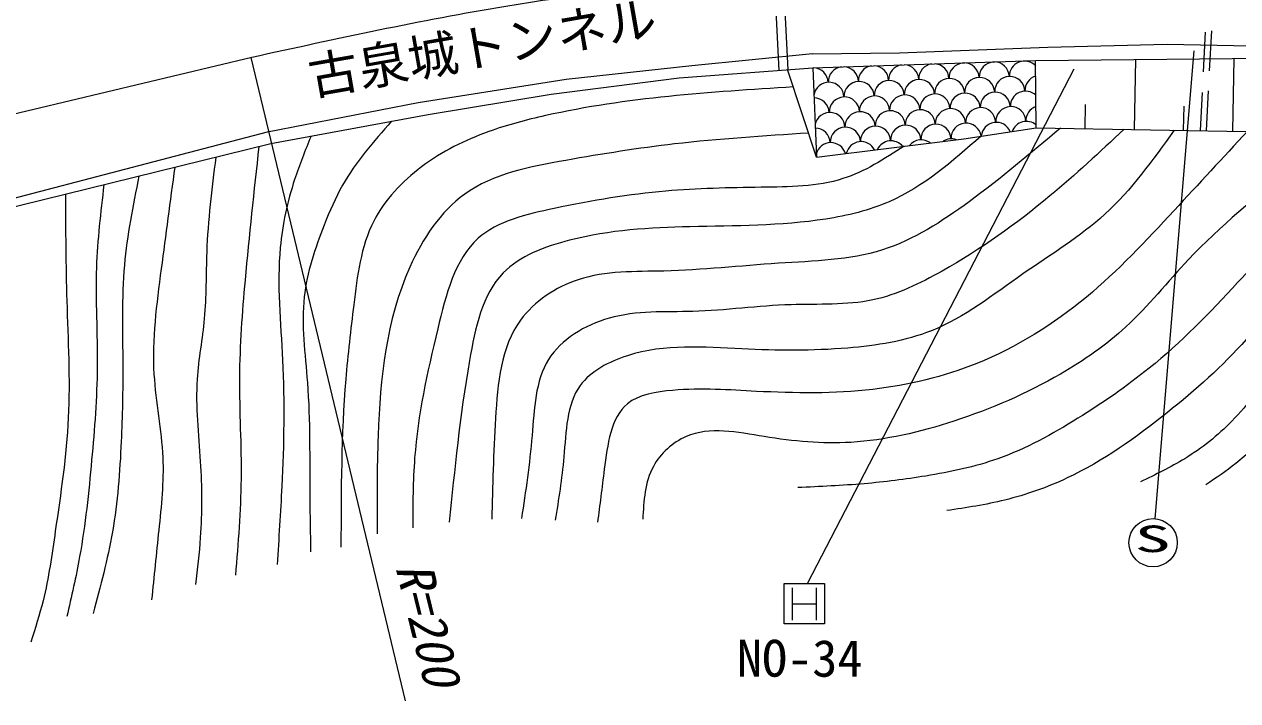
# Model space of a CAD drawing. Units: millimetres, scale not verified. Extents: x 40000 to 680000, y 20000 to 380000.
# Drawn here: x 72678 to 132974, y 261628 to 295246 of the extents above; entities that cross this region are included whole.
import ezdxf
from ezdxf.enums import TextEntityAlignment as Align

# ---------------------------------------------------------------- set-up
doc = ezdxf.new("R2010")
doc.units = ezdxf.units.MM
doc.header["$LTSCALE"] = 1000
for name, color, linetype, lineweight in [('M-BGD', 2, 'Continuous', 13), ('M-STR-STR1', 1, 'Continuous', 13), ('M-TTL', 7, 'Continuous', 13), ('M-TTL-FRAM', 7, 'Continuous', 13), ('M-TTL-LINE', 7, 'Continuous', 13), ('M-TTL-TXT', 7, 'Continuous', 13)]:
    doc.layers.add(name, color=color, linetype=linetype, lineweight=lineweight)
doc.styles.add('ＭＳ ゴシック', font='')
doc.styles.get('ＭＳ ゴシック').set_extended_font_data('MS Gothic')

msp = doc.modelspace()

# ---------------------------------------------------------------- linework, layer by layer
at = {"layer": 'M-BGD'}
msp.add_line((66274, 289382), (83988, 293614), dxfattribs=at)
msp.add_open_spline([(83988, 293614), (88183, 294533), (92379, 295452), (96614, 296153), (99846, 296689), (103100, 297097), (106362, 297419), (108764, 297655), (111170, 297844), (113579, 297992), (118081, 298268), (122592, 298399), (127103, 298407), (132328, 298417), (137552, 298263), (142767, 297927), (146470, 297687), (150169, 297356), (153845, 296859), (156971, 296436), (160080, 295892), (163189, 295349)], degree=3, knots=[0, 0, 0, 0, 1, 1, 1, 2, 2, 2, 3, 3, 3, 4, 4, 4, 5, 5, 5, 6, 6, 6, 7, 7, 7, 7], dxfattribs=at)
at = {"layer": 'M-TTL'}
for p, q in [((110190, 292954), (109718, 302451)), ((110640, 292988), (110165, 302524)), ((131363, 294858), (131259, 292875)), ((131667, 294920), (131562, 292935)), ((123533, 294115), (129466, 294262)), ((129466, 294262), (133608, 294174)), ((105847, 293193), (111842, 293788)), ((111843, 293772), (116160, 293821)), ((116160, 293821), (123533, 294115)), ((99608, 292516), (105847, 293193)), ((105220, 292579), (111856, 293080)), ((111856, 293080), (122950, 293443)), ((111856, 293080), (112038, 288640)), ((122957, 290102), (122932, 293442)), ((122950, 293443), (134424, 293564)), ((127895, 293495), (127835, 290018)), ((132734, 289934), (132796, 293547)), ((92255, 291355), (99608, 292516)), ((98861, 291767), (105220, 292579)), ((112038, 288640), (110626, 292953)), ((131205, 291848), (131106, 289964)), ((131510, 291938), (131406, 289960)), ((84758, 289904), (92255, 291355)), ((92744, 290765), (98861, 291767)), ((125385, 290060), (125406, 291260)), ((84933, 289313), (92744, 290765)), ((130284, 289976), (130305, 291176)), ((119363, 289557), (122957, 290102)), ((122957, 290102), (141275, 289787)), ((66255, 285061), (84758, 289904)), ((112038, 288640), (119363, 289557)), ((66333, 284741), (84933, 289313))]:
    msp.add_line(p, q, dxfattribs=at)
for centre, start, end in [((112607, 293102), 181.66375, 181.86262), ((111877, 292332), 1.86262, 88.2109), ((113377, 292382), 96.52096, 181.86262), ((112607, 293102), 1.86262, 2.08323), ((114107, 293152), 181.73511, 181.86262), ((113377, 292382), 1.86262, 87.22603), ((114877, 292432), 97.33121, 181.86262), ((114107, 293152), 1.86262, 2.01188), ((115607, 293202), 181.80647, 181.86262), ((114877, 292432), 1.86262, 86.41578), ((116377, 292482), 98.03611, 181.86262), ((115607, 293202), 1.86262, 1.94052), ((116377, 292482), 1.86262, 85.71088), ((117877, 292532), 98.66852, 181.86262), ((117107, 293252), 1.86262, 1.86916), ((117877, 292532), 1.86262, 85.07847), ((119377, 292572), 1.86262, 181.86262), ((120877, 292622), 1.86262, 181.86262), ((122377, 292672), 42.08498, 181.86262), ((115657, 291702), 1.86262, 181.86262), ((117157, 291752), 1.86262, 181.86262), ((118657, 291802), 1.86262, 181.86262), ((120147, 291852), 1.86262, 181.86262), ((121647, 291902), 1.86262, 181.86262), ((123147, 291952), 106.22561, 181.86262), ((112657, 291612), 1.86262, 173.0477), ((114157, 291652), 1.86262, 181.86262), ((120927, 291122), 1.86262, 181.86262), ((122427, 291172), 46.34721, 181.86262), ((111927, 290832), 1.86262, 90.72815), ((113427, 290882), 1.86262, 181.86262), ((114927, 290932), 1.86262, 181.86262), ((116427, 290982), 1.86262, 181.86262), ((117927, 291032), 1.86262, 181.86262), ((119427, 291072), 1.86262, 181.86262), ((112707, 290112), 1.86262, 168.64572), ((114207, 290152), 1.86262, 181.86262), ((115707, 290202), 1.86262, 181.86262), ((117197, 290252), 1.86262, 181.86262), ((118697, 290302), 1.86262, 181.86262), ((120197, 290352), 1.86262, 181.86262), ((121697, 290402), 1.86262, 181.86262), ((123197, 290452), 109.31461, 181.86262), ((111977, 289332), 1.86262, 89.85011), ((113477, 289382), 1.86262, 181.86262), ((114977, 289432), 1.86262, 181.86262), ((116477, 289482), 1.86262, 181.86262), ((117977, 289532), 1.86262, 181.86262), ((119477, 289582), 8.04754, 181.86262), ((120977, 289622), 22.34665, 174.90806), ((122477, 289672), 50.32171, 160.51074), ((115747, 288702), 39.29025, 154.98364), ((117247, 288752), 52.74074, 141.53315), ((118747, 288802), 70.88422, 123.38968), ((112757, 288612), 16.10871, 165.33231), ((114257, 288662), 26.90909, 167.36481)]:
    msp.add_arc(centre, 750, start, end, dxfattribs=at)
at = {"layer": 'M-TTL-FRAM'}
for points, knots in [([(133452, 289922), (132240, 288614), (131027, 287306), (129813, 285996), (128425, 284498), (127035, 282996), (125461, 281692), (123822, 280333), (121982, 279187), (120008, 278391), (118359, 277726), (116615, 277305), (114843, 277100), (112916, 276877), (110955, 276908), (109055, 277004), (107690, 277073), (106355, 277175), (104894, 277052), (104071, 276983), (103207, 276841), (102646, 276383), (101822, 275708), (101652, 274346), (101499, 273130), (101381, 272196), (101272, 271348), (101164, 270500)], [0, 0, 0, 0, 1, 1, 1, 2, 2, 2, 3, 3, 3, 4, 4, 4, 5, 5, 5, 6, 6, 6, 7, 7, 7, 8, 8, 8, 9, 9, 9, 9]), ([(84333, 289165), (84091, 286955), (83849, 284745), (83649, 282528), (83505, 280916), (83382, 279301), (83372, 277684), (83360, 276003), (83469, 274321), (83451, 272641), (83434, 271051), (83303, 269464), (83173, 267876)], [0, 0, 0, 0, 1, 1, 1, 2, 2, 2, 3, 3, 3, 4, 4, 4, 4]), ([(116405, 289187), (115420, 288553), (114436, 287920), (113360, 287574), (112084, 287165), (110679, 287161), (109295, 287144), (107689, 287125), (106111, 287088), (104560, 286953), (102722, 286792), (100923, 286492), (99012, 286092), (97630, 285802), (96189, 285460), (95233, 284609), (94073, 283576), (93626, 281795), (93224, 280113), (92693, 277890), (92240, 275842), (92076, 273704), (91989, 272557), (91985, 271385), (91981, 270213)], [0, 0, 0, 0, 1, 1, 1, 2, 2, 2, 3, 3, 3, 4, 4, 4, 5, 5, 5, 6, 6, 6, 7, 7, 7, 8, 8, 8, 8]), ([(74720, 286802), (74729, 285036), (74738, 283269), (74791, 281500), (74849, 279559), (74961, 277616), (74867, 275684), (74775, 273802), (74489, 271931), (74220, 270057), (74054, 268895), (73895, 267732), (73612, 266598), (73440, 265907), (73222, 265226), (73004, 264545)], [0, 0, 0, 0, 1, 1, 1, 2, 2, 2, 3, 3, 3, 4, 4, 4, 5, 5, 5, 5]), ([(135358, 276049), (134825, 275388), (134293, 274726), (133687, 274135), (133429, 273882), (133157, 273642), (132874, 273417), (132400, 273039), (131896, 272702), (131391, 272365)], [0, 0, 0, 0, 1, 1, 1, 2, 2, 2, 3, 3, 3, 3])]:
    msp.add_open_spline(points, degree=3, knots=knots, dxfattribs=at)
at = {"layer": 'M-TTL-LINE'}
for points, knots in [([(66621, 294755), (67024, 296767), (67427, 298779), (67826, 300811), (68254, 302992), (68679, 305194), (69624, 307190), (69845, 307657), (70094, 308111), (70383, 308539), (71203, 309755), (72341, 310755), (73587, 311547), (74879, 312367), (76287, 312964), (77746, 313401), (78965, 313766), (80220, 314020), (81484, 314104), (83027, 314207), (84583, 314058), (86121, 313851), (87460, 313671), (88786, 313446), (90112, 313205), (91047, 313034), (91981, 312855), (92922, 312727), (93761, 312612), (94605, 312538), (95452, 312502), (97123, 312431), (98807, 312509), (100454, 312783), (101814, 313010), (103150, 313371), (104473, 313767), (105630, 314113), (106777, 314486), (107901, 314919), (108853, 315285), (109788, 315695), (110724, 316104)], [0, 0, 0, 0, 1, 1, 1, 2, 2, 2, 3, 3, 3, 4, 4, 4, 5, 5, 5, 6, 6, 6, 7, 7, 7, 8, 8, 8, 9, 9, 9, 10, 10, 10, 11, 11, 11, 12, 12, 12, 13, 13, 13, 14, 14, 14, 14]), ([(110902, 292135), (106759, 291873), (102616, 291612), (98579, 290707), (97626, 290494), (96679, 290244), (95760, 289913), (94578, 289488), (93443, 288928), (92424, 288166), (91450, 287438), (90582, 286526), (90042, 285466), (89400, 284205), (89222, 282734), (89049, 281297), (88900, 280052), (88754, 278832), (88652, 277604), (88424, 274848), (88419, 272057), (88414, 269266)], [0, 0, 0, 0, 1, 1, 1, 2, 2, 2, 3, 3, 3, 4, 4, 4, 5, 5, 5, 6, 6, 6, 7, 7, 7, 7]), ([(90933, 290428), (90041, 289417), (89149, 288406), (88494, 287253), (88136, 286623), (87849, 285951), (87580, 285268), (87124, 284107), (86720, 282913), (86588, 281694), (86436, 280297), (86641, 278868), (86747, 277446), (86889, 275533), (86853, 273633), (86866, 271728), (86872, 270829), (86889, 269928), (86905, 269028)], [0, 0, 0, 0, 1, 1, 1, 2, 2, 2, 3, 3, 3, 4, 4, 4, 5, 5, 5, 6, 6, 6, 6]), ([(124171, 290081), (122692, 288835), (121213, 287588), (119626, 286427), (118285, 285446), (116868, 284526), (115321, 284035), (113684, 283516), (111902, 283478), (110156, 283366), (108243, 283243), (106373, 283031), (104464, 282983), (103032, 282947), (101579, 283002), (100207, 282552), (99084, 282184), (98015, 281477), (97338, 280544), (96364, 279202), (96198, 277394), (96094, 275665), (95990, 273939), (95946, 272291), (95903, 270643)], [0, 0, 0, 0, 1, 1, 1, 2, 2, 2, 3, 3, 3, 4, 4, 4, 5, 5, 5, 6, 6, 6, 7, 7, 7, 8, 8, 8, 8]), ([(127329, 290027), (126120, 288898), (124910, 287768), (123643, 286713), (121974, 285324), (120204, 284065), (118286, 282983), (117191, 282364), (116047, 281804), (114843, 281548), (113529, 281269), (112143, 281352), (110777, 281309), (109137, 281257), (107525, 281022), (105899, 280974), (104511, 280933), (103113, 281029), (101738, 280639), (100536, 280298), (99351, 279586), (98725, 278583), (98061, 277519), (98023, 276129), (97911, 274804), (97792, 273383), (97589, 272037), (97385, 270691)], [0, 0, 0, 0, 1, 1, 1, 2, 2, 2, 3, 3, 3, 4, 4, 4, 5, 5, 5, 6, 6, 6, 7, 7, 7, 8, 8, 8, 9, 9, 9, 9]), ([(86929, 289684), (86640, 288973), (86351, 288261), (86111, 287531), (85752, 286437), (85503, 285299), (85397, 284156), (85223, 282300), (85425, 280427), (85516, 278557), (85617, 276463), (85578, 274372), (85476, 272284), (85413, 270986), (85325, 269689), (85238, 268393)], [0, 0, 0, 0, 1, 1, 1, 2, 2, 2, 3, 3, 3, 4, 4, 4, 5, 5, 5, 5]), ([(111665, 289837), (109428, 289694), (107191, 289551), (104990, 289296), (103194, 289088), (101422, 288806), (99585, 288483), (97807, 288170), (95969, 287819), (94563, 286809), (93357, 285942), (92470, 284589), (91837, 283174), (90651, 280522), (90360, 277652), (90259, 274804), (90201, 273173), (90206, 271549), (90211, 269926)], [0, 0, 0, 0, 1, 1, 1, 2, 2, 2, 3, 3, 3, 4, 4, 4, 5, 5, 5, 6, 6, 6, 6]), ([(120224, 289688), (118790, 288429), (117355, 287169), (115656, 286427), (114665, 285993), (113585, 285736), (112499, 285566), (110258, 285214), (107993, 285236), (105755, 285183), (103762, 285136), (101791, 285029), (99777, 284513), (98545, 284198), (97297, 283730), (96477, 282887), (95436, 281818), (95082, 280147), (94803, 278535), (94317, 275736), (94058, 273118), (93798, 270500)], [0, 0, 0, 0, 1, 1, 1, 2, 2, 2, 3, 3, 3, 4, 4, 4, 5, 5, 5, 6, 6, 6, 7, 7, 7, 7]), ([(129815, 289984), (128752, 288497), (127688, 287010), (126369, 285805), (125144, 284685), (123698, 283808), (122304, 282839), (120822, 281809), (119398, 280675), (117760, 280018), (116459, 279495), (115023, 279274), (113599, 279157), (111836, 279011), (110092, 279025), (108338, 279109), (106438, 279200), (104527, 279374), (102646, 278774), (101732, 278482), (100824, 278007), (100303, 277291), (99620, 276355), (99600, 275006), (99490, 273752), (99393, 272652), (99226, 271623), (99059, 270595)], [0, 0, 0, 0, 1, 1, 1, 2, 2, 2, 3, 3, 3, 4, 4, 4, 5, 5, 5, 6, 6, 6, 7, 7, 7, 8, 8, 8, 9, 9, 9, 9]), ([(137897, 289845), (137163, 289264), (136430, 288684), (135696, 288101), (133899, 286672), (132104, 285227), (130530, 283557), (129486, 282448), (128539, 281240), (127422, 280209), (126441, 279304), (125329, 278536), (124169, 277865), (122491, 276894), (120714, 276125), (118860, 275522), (117192, 274978), (115462, 274568), (113743, 274469), (112323, 274388), (110912, 274520), (109438, 274756), (108115, 274969), (106742, 275266), (105564, 274756), (104895, 274467), (104289, 273917), (103938, 273274), (103510, 272489), (103461, 271566), (103412, 270643)], [0, 0, 0, 0, 1, 1, 1, 2, 2, 2, 3, 3, 3, 4, 4, 4, 5, 5, 5, 6, 6, 6, 7, 7, 7, 8, 8, 8, 9, 9, 9, 10, 10, 10, 10]), ([(82192, 288639), (81997, 287068), (81803, 285497), (81744, 283918), (81702, 282819), (81726, 281717), (81624, 280622), (81531, 279613), (81331, 278612), (81267, 277604), (81181, 276248), (81343, 274881), (81426, 273515), (81503, 272255), (81513, 270996), (81426, 269743), (81372, 268960), (81280, 268180), (81188, 267400)], [0, 0, 0, 0, 1, 1, 1, 2, 2, 2, 3, 3, 3, 4, 4, 4, 5, 5, 5, 6, 6, 6, 6]), ([(140736, 288537), (139198, 287692), (137659, 286848), (136318, 285757), (135101, 284767), (134046, 283575), (132970, 282409), (131578, 280901), (130149, 279436), (128570, 278152), (127453, 277245), (126262, 276428), (125030, 275665), (123763, 274880), (122454, 274152), (121060, 273656), (119905, 273245), (118690, 272994), (117473, 272795), (116456, 272630), (115436, 272501), (114412, 272413), (113315, 272318), (112214, 272270), (111112, 272221)], [0, 0, 0, 0, 1, 1, 1, 2, 2, 2, 3, 3, 3, 4, 4, 4, 5, 5, 5, 6, 6, 6, 7, 7, 7, 8, 8, 8, 8]), ([(78376, 287701), (78080, 286233), (77784, 284765), (77654, 283282), (77509, 281638), (77568, 279976), (77574, 278319), (77579, 277047), (77553, 275778), (77495, 274507), (77427, 273005), (77314, 271500), (77058, 270021), (76822, 268656), (76464, 267313), (76105, 265971)], [0, 0, 0, 0, 1, 1, 1, 2, 2, 2, 3, 3, 3, 4, 4, 4, 5, 5, 5, 5]), ([(80153, 288138), (79929, 286457), (79705, 284776), (79480, 283084), (79249, 281341), (79018, 279586), (79123, 277843), (79206, 276464), (79500, 275093), (79560, 273713), (79612, 272511), (79486, 271303), (79361, 270100), (79242, 268945), (79123, 267796), (79004, 266646)], [0, 0, 0, 0, 1, 1, 1, 2, 2, 2, 3, 3, 3, 4, 4, 4, 5, 5, 5, 5]), ([(76636, 287273), (76473, 285905), (76311, 284536), (76264, 283163), (76209, 281525), (76318, 279881), (76304, 278240), (76290, 276689), (76166, 275141), (76026, 273594), (75880, 271985), (75716, 270377), (75430, 268790), (75251, 267791), (75023, 266802), (74795, 265812)], [0, 0, 0, 0, 1, 1, 1, 2, 2, 2, 3, 3, 3, 4, 4, 4, 5, 5, 5, 5]), ([(139127, 284799), (138129, 284181), (137131, 283562), (136270, 282792), (135209, 281843), (134354, 280663), (133400, 279587), (132215, 278249), (130876, 277070), (129478, 275952), (127924, 274710), (126297, 273544), (124504, 272700), (123509, 272231), (122463, 271862), (121395, 271600), (120450, 271368), (119488, 271221), (118526, 271074)], [0, 0, 0, 0, 1, 1, 1, 2, 2, 2, 3, 3, 3, 4, 4, 4, 5, 5, 5, 6, 6, 6, 6]), ([(137412, 280819), (136560, 279969), (135707, 279118), (134931, 278200), (134178, 277310), (133496, 276357), (132683, 275522), (131986, 274806), (131192, 274178), (130339, 273656), (129633, 273225), (128886, 272866), (128139, 272508)], [0, 0, 0, 0, 1, 1, 1, 2, 2, 2, 3, 3, 3, 4, 4, 4, 4])]:
    msp.add_open_spline(points, degree=3, knots=knots, dxfattribs=at)
at = {"layer": 'M-TTL-TXT'}
for p, q in [((128868, 270678), (130811, 293928)), ((83928, 293600), (91608, 261628)), ((111598, 267448), (124851, 293029)), ((110439, 265448), (110439, 267448)), ((110439, 267448), (112439, 267448)), ((110829, 267238), (110829, 265638)), ((112029, 267238), (112029, 265638)), ((112439, 267448), (112439, 265448)), ((110829, 266438), (112029, 266438)), ((112439, 265448), (110439, 265448))]:
    msp.add_line(p, q, dxfattribs=at)
msp.add_circle((128768, 269482), 1200, dxfattribs=at)

# ---------------------------------------------------------------- texts
at = {"layer": 'M-STR-STR1', "style": 'ＭＳ ゴシック'}
msp.add_text('古泉城トンネル', height=1833, rotation=9.951, dxfattribs=at).set_placement((87068, 291152), align=Align.BOTTOM_LEFT)
at = {"layer": 'M-TTL-TXT', "style": 'ＭＳ ゴシック', "width": 2}
msp.add_text('S', height=1320, dxfattribs=at).set_placement((127850, 268619), align=Align.BOTTOM_LEFT)
at = {"layer": 'M-TTL-TXT', "style": 'ＭＳ ゴシック', "oblique": 15}
msp.add_text('R=200', height=1833, rotation=283.841, dxfattribs=at).set_placement((90579, 268140), align=Align.BOTTOM_LEFT)
at = {"layer": 'M-TTL-TXT', "style": 'ＭＳ ゴシック'}
msp.add_text('NO-34', height=1833, dxfattribs=at).set_placement((108092, 262272), align=Align.BOTTOM_LEFT)

doc.saveas('drawing.dxf')
